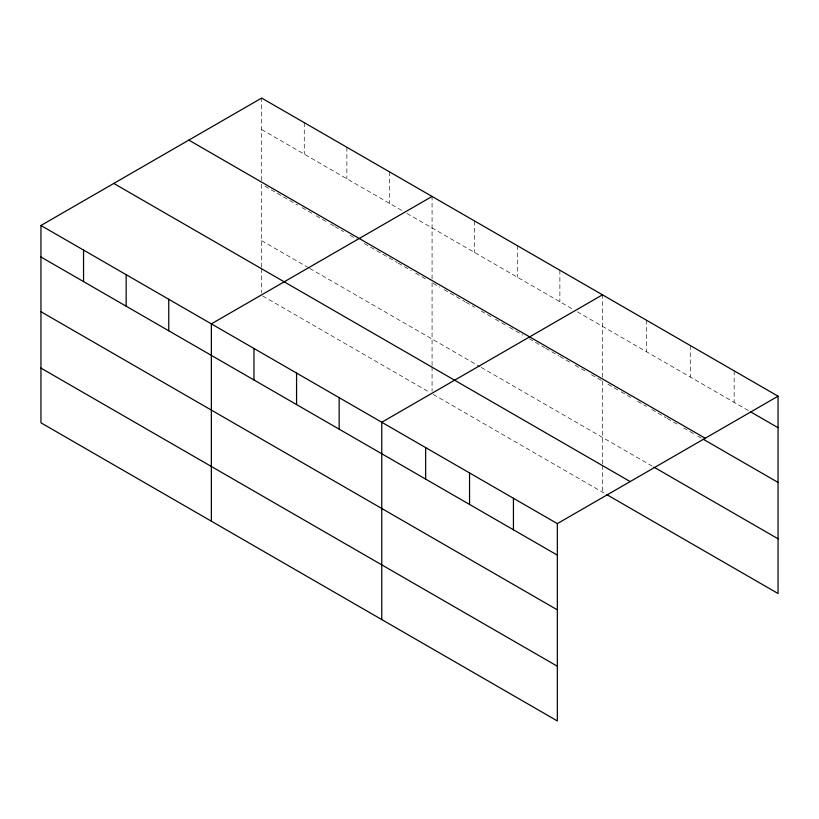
<?xml version="1.0" encoding="UTF-8"?>
<svg xmlns="http://www.w3.org/2000/svg" width="819" height="819" viewBox="0 0 819 819"><rect width="100%" height="100%" fill="white"/><g stroke="black" fill="none" stroke-linecap="round" stroke-linejoin="round"><path stroke-width="0.61" stroke-dasharray="4.09 3.07" d="M261.66 180.467L261.66 98.065M432.074 278.849L432.074 196.447M602.477 377.231L602.477 294.83M261.66 129.566L402.579 210.923M406.951 213.452L572.983 309.306M577.354 311.834L748.423 410.595M264.947 186.179L297.717 205.098M302.078 207.617L311.916 213.298M316.277 215.817L326.116 221.499M330.487 224.017L333.763 225.911M334.848 226.546L343.591 231.582M350.143 235.37L357.79 239.783M364.342 243.571L397.113 262.489M398.208 263.124L411.312 270.69M415.683 273.208L425.522 278.89M433.169 283.302L439.721 287.08M444.093 289.609L464.844 301.587M465.939 302.221L474.672 307.268M481.224 311.046L491.062 316.728M495.423 319.246L505.262 324.928M509.633 327.446L522.737 335.012M529.289 338.8L544.584 347.625M545.679 348.259L558.783 355.825M559.879 356.46L570.802 362.766M575.173 365.284L586.097 371.591M591.553 374.744L601.392 380.425M607.964 384.224L620.034 391.185M621.13 391.82L633.2 398.792M637.591 401.33L646.375 406.398M651.863 409.561L666.123 417.803M667.219 418.427L679.289 425.399M683.681 427.938L693.56 433.64M697.942 436.169L701.238 438.073M261.66 240.663L308.64 267.782M309.725 268.407L480.139 366.789M481.224 367.424L652.958 466.574M262.756 296.007L428.798 391.871M433.169 394.389L604.678 493.407M734.162 370.853L734.162 402.364M690.263 345.516L690.263 377.016M646.375 320.168L646.375 351.679M602.477 381.05L602.477 464.148M602.477 465.427L602.477 492.147M559.879 270.229L559.879 301.74M517.28 245.639L517.28 277.15M474.672 221.038L474.672 252.549M432.074 282.668L432.074 365.765M432.074 367.035L432.074 391.216M389.465 171.847L389.465 203.358M346.867 147.256L346.867 178.757M304.269 122.655L304.269 154.167M261.66 184.285L261.66 267.383M261.66 268.652L261.66 292.833"/><path stroke-width="1.23" d="M40.95 225.491L557.34 523.628L557.34 720.935L40.95 422.809L40.95 225.491L261.66 98.065L778.05 396.191L778.05 593.509L606.869 494.676M432.074 196.447L211.353 323.874L211.353 521.191M602.477 294.83L381.767 422.256L381.767 619.573M557.34 523.628L778.05 396.191M750.614 411.865L778.05 427.702M188.831 140.11L705.21 438.247M703.429 439.342L778.05 482.422M654.053 467.209L778.05 538.789M113.79 183.436L630.169 481.572M40.95 257.002L557.34 555.128M40.95 311.711L557.34 609.848M40.95 368.089L557.34 666.226M513.441 498.28L513.441 529.791M469.553 472.942L469.553 504.453M425.655 447.604L425.655 479.105M339.158 397.665L339.158 429.166M296.56 373.065L296.56 404.576M253.962 348.474L253.962 379.975M168.755 299.283L168.755 330.784M126.157 274.682L126.157 306.193M83.548 250.082L83.548 281.593"/></g></svg>
